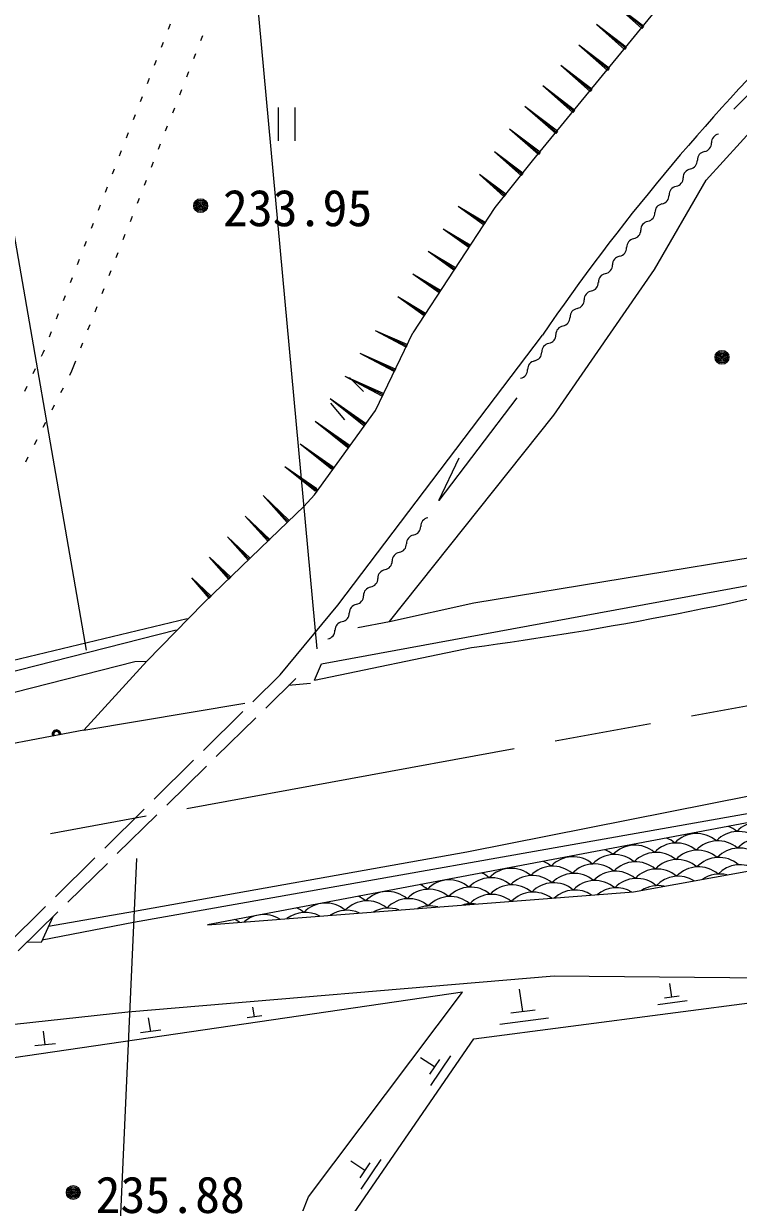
# Model space of a CAD drawing. Units: millimetres, scale not verified. Extents: x 40000 to 680000, y 20000 to 380000.
# Drawn here: x 131396 to 157184, y 256520 to 299036 of the extents above; entities that cross this region are included whole.
import ezdxf
from ezdxf.enums import TextEntityAlignment as Align

# ---------------------------------------------------------------- set-up
doc = ezdxf.new("R2010")
doc.units = ezdxf.units.MM
doc.header["$LTSCALE"] = 1000
doc.header["$PDMODE"] = 32
doc.header["$PDSIZE"] = 500
doc.linetypes.add('CHAIN', pattern=[18.5, 12, -1.5, 3.5, -1.5])
for name, color, linetype, lineweight in [('M-BGD', 7, 'Continuous', 25), ('M-BMK', 2, 'CHAIN', 13), ('M-STR-HTXT', 7, 'Continuous', 13)]:
    doc.layers.add(name, color=color, linetype=linetype, lineweight=lineweight)
doc.styles.add('ＭＳ ゴシック', font='')
doc.styles.get('ＭＳ ゴシック').set_extended_font_data('MS Gothic')

msp = doc.modelspace()

# ---------------------------------------------------------------- linework, layer by layer
at = {"layer": 'M-BGD'}
for p, q in [((156109, 301851), (149740, 294086)), ((153730, 298901), (152713, 299735)), ((153762, 298940), (152713, 299735)), ((153699, 298862), (152713, 299735)), ((136685, 299011), (136613, 298824)), ((153109, 298143), (152067, 298998)), ((153140, 298182), (152067, 298998)), ((153077, 298105), (152067, 298998)), ((153762, 298940), (153699, 298862)), ((137794, 298423), (137867, 298610)), ((157022, 295950), (159679, 298611)), ((136433, 298358), (136360, 298171)), ((152487, 297386), (151421, 298261)), ((152519, 297424), (151421, 298261)), ((152455, 297347), (151421, 298261)), ((153140, 298182), (153077, 298105)), ((136180, 297705), (136108, 297518)), ((137539, 297771), (137612, 297958)), ((137285, 297119), (137357, 297306)), ((151865, 296628), (150774, 297523)), ((151897, 296667), (150774, 297523)), ((151834, 296589), (150774, 297523)), ((152519, 297424), (152455, 297347)), ((135927, 297052), (135855, 296866)), ((151244, 295870), (150128, 296786)), ((151276, 295909), (150128, 296786)), ((151212, 295832), (150128, 296786)), ((135675, 296399), (135602, 296213)), ((137030, 296467), (137103, 296653)), ((151897, 296667), (151834, 296589)), ((136775, 295815), (136848, 296001)), ((140585, 296008), (140585, 294808)), ((141185, 296008), (141185, 294808)), ((150622, 295113), (149481, 296049)), ((150654, 295151), (149481, 296049)), ((150591, 295074), (149481, 296049)), ((151276, 295909), (151212, 295832)), ((135422, 295747), (135350, 295560)), ((135169, 295094), (135097, 294907)), ((136521, 295163), (136594, 295349)), ((150001, 294355), (148931, 295232)), ((150032, 294394), (148931, 295232)), ((149969, 294316), (148931, 295232)), ((150654, 295151), (150591, 295074)), ((136266, 294511), (136339, 294697)), ((134917, 294441), (134844, 294254)), ((149379, 293597), (148386, 294412)), ((149411, 293636), (148386, 294412)), ((149347, 293559), (148386, 294412)), ((150032, 294394), (149969, 294316)), ((134664, 293788), (134592, 293602)), ((136012, 293859), (136084, 294045)), ((149740, 294086), (148397, 292400)), ((135757, 293207), (135830, 293393)), ((148758, 292840), (147840, 293593)), ((148789, 292878), (147840, 293593)), ((148726, 292801), (147840, 293593)), ((149411, 293636), (149347, 293559)), ((134411, 293135), (134339, 292949)), ((135502, 292555), (135575, 292741)), ((148789, 292878), (148726, 292801)), ((134159, 292483), (134086, 292296)), ((135248, 291903), (135320, 292089)), ((148397, 292400), (145441, 287881)), ((148019, 291823), (147073, 292441)), ((148047, 291864), (147073, 292441)), ((147992, 291781), (147073, 292441)), ((133906, 291830), (133834, 291643)), ((148047, 291864), (147992, 291781)), ((134993, 291251), (135066, 291437)), ((147483, 291002), (146530, 291625)), ((147510, 291044), (146530, 291625)), ((147455, 290961), (146530, 291625)), ((133653, 291177), (133581, 290990)), ((146946, 290182), (145987, 290810)), ((146974, 290224), (145987, 290810)), ((146919, 290140), (145987, 290810)), ((147510, 291044), (147455, 290961)), ((133401, 290524), (133328, 290338)), ((134738, 290599), (134811, 290785)), ((134484, 289947), (134556, 290133)), ((146410, 289362), (145444, 289994)), ((146437, 289404), (145444, 289994)), ((146383, 289320), (145444, 289994)), ((146974, 290224), (146919, 290140)), ((133148, 289871), (133076, 289685)), ((132895, 289219), (132823, 289032)), ((134229, 289295), (134302, 289481)), ((145874, 288542), (144901, 289178)), ((145901, 288584), (144901, 289178)), ((145846, 288500), (144901, 289178)), ((146437, 289404), (146383, 289320)), ((133974, 288643), (134047, 288829)), ((132643, 288566), (132570, 288379)), ((145901, 288584), (145846, 288500)), ((132390, 287913), (132318, 287726)), ((133720, 287991), (133793, 288177)), ((144087, 285087), (145441, 287881)), ((145213, 287411), (144088, 287956)), ((145235, 287456), (144088, 287956)), ((145192, 287366), (144088, 287956)), ((133465, 287339), (133538, 287525)), ((145235, 287456), (145192, 287366)), ((132092, 287144), (132036, 287029)), ((132137, 287260), (132092, 287144)), ((144786, 286529), (143540, 287133)), ((144808, 286574), (143540, 287133)), ((144764, 286484), (143540, 287133)), ((131818, 286579), (131731, 286399)), ((133141, 286508), (133283, 286873)), ((144808, 286574), (144764, 286484)), ((133061, 286350), (133141, 286508)), ((144358, 285647), (142992, 286310)), ((144380, 285692), (142992, 286310)), ((144336, 285602), (142992, 286310)), ((143663, 285764), (143155, 286272)), ((131513, 285949), (131425, 285769)), ((132743, 285726), (132834, 285904)), ((132426, 285102), (132516, 285281)), ((143703, 284573), (142455, 285504)), ((143733, 284613), (142455, 285504)), ((143673, 284533), (142455, 285504)), ((142986, 284748), (142478, 285341)), ((144380, 285692), (144336, 285602)), ((149189, 285542), (146382, 281841)), ((141885, 282039), (144087, 285087)), ((132108, 284479), (132199, 284657)), ((143117, 283787), (141912, 284687)), ((143147, 283827), (141912, 284687)), ((143087, 283747), (141912, 284687)), ((143733, 284613), (143673, 284533)), ((131791, 283855), (131881, 284033)), ((142531, 283002), (141368, 283870)), ((142561, 283042), (141368, 283870)), ((142501, 282962), (141368, 283870)), ((143147, 283827), (143087, 283747)), ((131473, 283231), (131564, 283409)), ((146382, 281841), (147109, 283377)), ((141945, 282216), (140824, 283053)), ((141975, 282256), (140824, 283053)), ((141915, 282176), (140824, 283053)), ((142561, 283042), (142501, 282962)), ((140944, 281082), (140038, 282016)), ((140980, 281116), (140038, 282016)), ((140908, 281047), (140038, 282016)), ((141501, 281622), (141885, 282039)), ((141975, 282256), (141915, 282176)), ((140615, 280769), (141501, 281622)), ((140240, 280400), (139394, 281272)), ((140276, 280434), (139394, 281272)), ((140204, 280365), (139394, 281272)), ((140980, 281116), (140908, 281047)), ((140615, 280769), (137885, 278137)), ((139537, 279717), (138749, 280529)), ((139572, 279752), (138749, 280529)), ((139501, 279683), (138749, 280529)), ((140276, 280434), (140204, 280365)), ((138833, 279035), (138105, 279786)), ((138869, 279070), (138105, 279786)), ((138797, 279000), (138105, 279786)), ((139572, 279752), (139501, 279683)), ((138129, 278353), (137460, 279043)), ((138165, 278388), (137460, 279043)), ((138093, 278318), (137460, 279043)), ((138869, 279070), (138797, 279000)), ((135840, 276045), (137885, 278137)), ((138165, 278388), (138093, 278318)), ((143460, 277249), (144595, 277467)), ((141885, 275350), (147558, 276536)), ((126930, 273881), (135411, 276029)), ((133574, 273547), (135840, 276045)), ((135411, 276029), (135840, 276045)), ((140651, 275551), (139661, 274573)), ((141216, 275415), (140131, 274350)), ((141745, 275241), (140958, 275162)), ((133574, 273547), (139383, 274531)), ((139306, 274222), (137883, 272816)), ((139774, 274000), (138346, 272600)), ((137527, 272465), (136104, 271059)), ((137989, 272250), (136561, 270849)), ((165210, 271660), (138028, 266534)), ((135749, 270708), (134326, 269302)), ((136204, 270499), (134776, 269099)), ((133970, 268951), (132547, 267545)), ((134419, 268749), (132991, 267349)), ((153400, 267719), (157848, 268528)), ((138028, 266534), (153400, 267719)), ((132191, 267194), (130769, 265788)), ((132634, 266999), (131206, 265598)), ((132296, 266483), (135395, 267023)), ((132447, 266815), (132030, 265896)), ((132072, 265990), (135366, 266630)), ((132030, 265896), (131519, 265905)), ((150533, 264675), (135154, 263386)), ((161226, 264589), (150533, 264675)), ((147225, 264104), (131045, 261737)), ((141673, 256719), (147225, 264104)), ((149408, 263402), (149284, 264217)), ((154782, 263926), (154707, 264419)), ((147641, 262415), (158734, 263868)), ((155339, 263785), (154281, 263644)), ((155046, 263962), (154517, 263891)), ((135154, 263386), (130505, 262877)), ((135981, 262685), (135901, 263176)), ((139988, 263253), (139464, 263177)), ((139726, 263215), (139669, 263563)), ((149846, 263460), (148970, 263343)), ((150330, 263168), (148579, 262934)), ((132175, 262206), (132116, 262700)), ((136350, 262738), (135612, 262631)), ((142332, 254713), (147641, 262415)), ((132546, 262244), (131804, 262169)), ((146219, 261412), (145716, 261738)), ((146399, 261678), (146040, 261145)), ((146792, 261802), (146074, 260734)), ((143707, 257677), (143203, 258003)), ((143886, 257944), (143527, 257410)), ((144279, 258067), (143561, 257000)), ((140277, 253252), (141673, 256719))]:
    msp.add_line(p, q, dxfattribs=at)
for points in [[(144595, 277467), (150521, 284918), (154162, 290167), (156025, 293384), (159703, 297427), (168809, 290167)], [(140651, 275551), (142732, 278060), (150110, 287802)], [(144595, 277467), (147643, 278144), (158480, 279922), (159919, 281785)], [(141885, 275350), (142139, 275943), (159599, 279159)], [(114285, 272621), (127323, 276705), (127577, 275435), (127661, 275266), (137302, 277582)], [(114212, 272176), (127069, 276028), (127407, 274758), (136899, 277170)], [(135395, 267023), (147389, 269170), (157633, 271202), (183372, 276028)], [(135366, 266630), (158311, 270694), (165338, 272302), (168725, 272980), (183541, 275520)], [(133574, 273547), (119882, 270958), (113504, 269929)]]:
    msp.add_lwpolyline(points, dxfattribs=at)
for centre, radius in [((137783, 292467), 250), ((137783, 292467), 200), ((137783, 292467), 150), ((137783, 292467), 100), ((137783, 292467), 50), ((137783, 292467), 20), ((156591, 287000), 250), ((156591, 287000), 200), ((156591, 287000), 150), ((156591, 287000), 100), ((156591, 287000), 50), ((156591, 287000), 20), ((133189, 256878), 250), ((133189, 256878), 200), ((133189, 256878), 150), ((133189, 256878), 100), ((133189, 256878), 50), ((133189, 256878), 20)]:
    msp.add_circle(centre, radius, dxfattribs=at)
for centre, radius, start, end in [((149968, 259202), 72979, 50.0448, 50.0448), ((214644, 243524), 78263, 134.88819, 145.5451), ((155909, 294724), 304, 279.8365, 2.0607), ((156516, 294746), 304, 99.8365, 182.0607), ((156006, 294117), 304, 99.8365, 182.0607), ((155496, 293488), 304, 99.8365, 182.0607), ((155398, 294095), 304, 279.8365, 2.0607), ((154888, 293466), 304, 279.8365, 2.0607), ((154986, 292859), 304, 99.8365, 182.0607), ((154475, 292230), 304, 99.8365, 182.0607), ((154378, 292837), 304, 279.8365, 2.0607), ((153867, 292208), 304, 279.8365, 2.0607), ((153965, 291601), 304, 99.8365, 182.0607), ((153455, 290972), 304, 99.8365, 182.0607), ((153357, 291579), 304, 279.8365, 2.0607), ((152847, 290950), 304, 279.8365, 2.0607), ((152944, 290343), 304, 99.8365, 182.0607), ((152434, 289714), 304, 99.8365, 182.0607), ((152336, 290321), 304, 279.8365, 2.0607), ((151826, 289692), 304, 279.8365, 2.0607), ((151924, 289085), 304, 99.8365, 182.0607), ((151413, 288456), 304, 99.8365, 182.0607), ((151316, 289063), 304, 279.8365, 2.0607), ((150805, 288434), 304, 279.8365, 2.0607), ((150903, 287827), 304, 99.8365, 182.0607), ((150393, 287198), 304, 99.8365, 182.0607), ((150295, 287805), 304, 279.8365, 2.0607), ((149785, 287176), 304, 279.8365, 2.0607), ((149274, 286547), 304, 279.8365, 2.0607), ((149882, 286569), 304, 99.8365, 182.0607), ((146027, 280910), 304, 99.3532, 181.5774), ((145419, 280893), 304, 279.3532, 1.5774), ((144903, 280268), 304, 279.3532, 1.5774), ((145511, 280285), 304, 99.3532, 181.5774), ((144996, 279660), 304, 99.3532, 181.5774), ((144480, 279036), 304, 99.3532, 181.5774), ((144387, 279643), 304, 279.3532, 1.5774), ((131275, 399000), 123542, 277.57349, 284.53933), ((143872, 279019), 304, 279.3532, 1.5774), ((143964, 278411), 304, 99.3532, 181.5774), ((143449, 277786), 304, 99.3532, 181.5774), ((143356, 278394), 304, 279.3532, 1.5774), ((142841, 277769), 304, 279.3532, 1.5774), ((142933, 277161), 304, 99.3532, 181.5774), ((142325, 277145), 304, 279.3532, 1.5774), ((132583, 273404), 156, 354.4475, 206.9679), ((132583, 273404), 125, 350.2204, 211.195), ((132583, 273404), 100, 344.7632, 216.6522), ((132583, 273404), 100, 344.7632, 216.6522), ((132583, 273404), 100, 344.7632, 216.6522), ((132583, 273404), 100, 344.7632, 216.6522), ((156413, 269073), 1088, 49.3972, 67.6976), ((157911, 269151), 1088, 49.3972, 136.6028), ((154182, 268655), 1088, 49.3972, 67.3748), ((155680, 268734), 1088, 49.3972, 136.6028), ((154915, 268994), 1088, 49.3972, 51.5634), ((156413, 269073), 1088, 133.6608, 136.6028), ((156445, 268473), 1088, 49.3972, 136.6028), ((157178, 268812), 1088, 49.3972, 136.6028), ((157943, 268552), 1088, 49.3972, 136.6028), ((151951, 268238), 1088, 49.3972, 67.0547), ((153449, 268316), 1088, 49.3972, 136.6028), ((152684, 268577), 1088, 49.3972, 51.3304), ((154182, 268655), 1088, 133.9837, 136.6028), ((154213, 268056), 1088, 49.3972, 136.6028), ((154947, 268395), 1088, 49.3972, 136.6028), ((155711, 268134), 1088, 49.3972, 136.6028), ((157209, 268213), 1088, 49.3972, 136.6028), ((149720, 267820), 1088, 49.3972, 66.7373), ((151217, 267899), 1088, 49.3972, 136.6028), ((150453, 268159), 1088, 49.3972, 51.0982), ((151951, 268238), 1088, 134.3037, 136.6028), ((151982, 267639), 1088, 49.3972, 136.6028), ((152715, 267977), 1088, 49.3972, 136.6028), ((153480, 267717), 1088, 49.3972, 136.6028), ((154978, 267796), 1088, 49.3972, 136.6028), ((156476, 267874), 1088, 49.3972, 136.6028), ((157241, 267614), 1088, 56.9202, 136.6028), ((147488, 267403), 1088, 49.3972, 66.4225), ((148986, 267482), 1088, 49.3972, 136.6028), ((148222, 267742), 1088, 49.3972, 50.8668), ((149720, 267820), 1088, 134.6211, 136.6028), ((149751, 267221), 1088, 49.3972, 136.6028), ((150484, 267560), 1088, 49.3972, 136.6028), ((151249, 267300), 1088, 49.3972, 136.6028), ((152747, 267378), 1088, 49.3972, 136.6028), ((154245, 267457), 1088, 49.3972, 136.6028), ((155009, 267196), 1088, 57.8145, 136.6028), ((155743, 267535), 1088, 49.3972, 136.6028), ((156507, 267275), 1088, 76.2234, 124.4069), ((145257, 266986), 1088, 49.3972, 66.1102), ((146755, 267064), 1088, 49.3972, 136.6028), ((145990, 267325), 1088, 49.3972, 50.6361), ((147488, 267403), 1088, 134.9359, 136.6028), ((147520, 266804), 1088, 49.3972, 136.6028), ((148253, 267143), 1088, 49.3972, 136.6028), ((149018, 266882), 1088, 49.3972, 136.6028), ((150516, 266961), 1088, 49.3972, 136.6028), ((152014, 267039), 1088, 49.3972, 136.6028), ((152778, 266779), 1088, 59.2267, 129.5876), ((153512, 267118), 1088, 49.3972, 136.6028), ((154276, 266858), 1088, 77.6949, 122.9354), ((143026, 266568), 1088, 49.3972, 65.8004), ((144524, 266647), 1088, 49.3972, 136.6028), ((143759, 266907), 1088, 49.3972, 50.4063), ((145257, 266986), 1088, 135.2482, 136.6028), ((145289, 266387), 1088, 49.3972, 136.6028), ((146022, 266725), 1088, 49.3972, 136.6028), ((146786, 266465), 1088, 49.3972, 136.6028), ((148284, 266544), 1088, 50.11, 136.6028), ((149782, 266622), 1088, 52.9628, 135.8515), ((151280, 266701), 1088, 55.9865, 132.8277), ((140795, 266151), 1088, 49.3972, 65.4929), ((142293, 266230), 1088, 49.3972, 136.6028), ((141528, 266490), 1088, 49.3972, 50.1772), ((143026, 266568), 1088, 135.558, 136.6028), ((143057, 265969), 1088, 65.2113, 123.603), ((143791, 266308), 1088, 49.3972, 136.6028), ((144555, 266048), 1088, 69.4779, 119.3364), ((146053, 266126), 1088, 74.5766, 114.2377), ((147551, 266205), 1088, 81.4584, 107.3558), ((138563, 265734), 1088, 54.8819, 65.1878), ((140061, 265812), 1088, 103.802, 130.7761), ((140061, 265812), 1088, 58.0382, 97.5564), ((139297, 266073), 1088, 49.3972, 49.9489), ((140795, 266151), 1088, 135.8655, 136.6028), ((141559, 265891), 1088, 61.4509, 127.3633)]:
    msp.add_arc(centre, radius, start, end, dxfattribs=at)
for p in [(137783, 292467), (156591, 287000), (133189, 256878)]:
    msp.add_point(p, dxfattribs=at)
at = {"layer": 'M-BMK'}
msp.add_line((167292, 276213), (99791, 263853), dxfattribs=at)
at = {"layer": 'M-STR-HTXT'}
for p, q in [((139734, 300804), (141974, 276491)), ((133671, 276436), (129556, 300055)), ((134361, 243944), (135477, 268921))]:
    msp.add_line(p, q, dxfattribs=at)

# ---------------------------------------------------------------- texts
at = {"layer": 'M-BGD', "style": 'ＭＳ ゴシック'}
for s, p in [('233.95', (141282, 292386)), ('235.88', (136687, 256798))]:
    msp.add_text(s, height=1320, dxfattribs=at).set_placement(p, align=Align.MIDDLE_CENTER)

doc.saveas('drawing.dxf')
